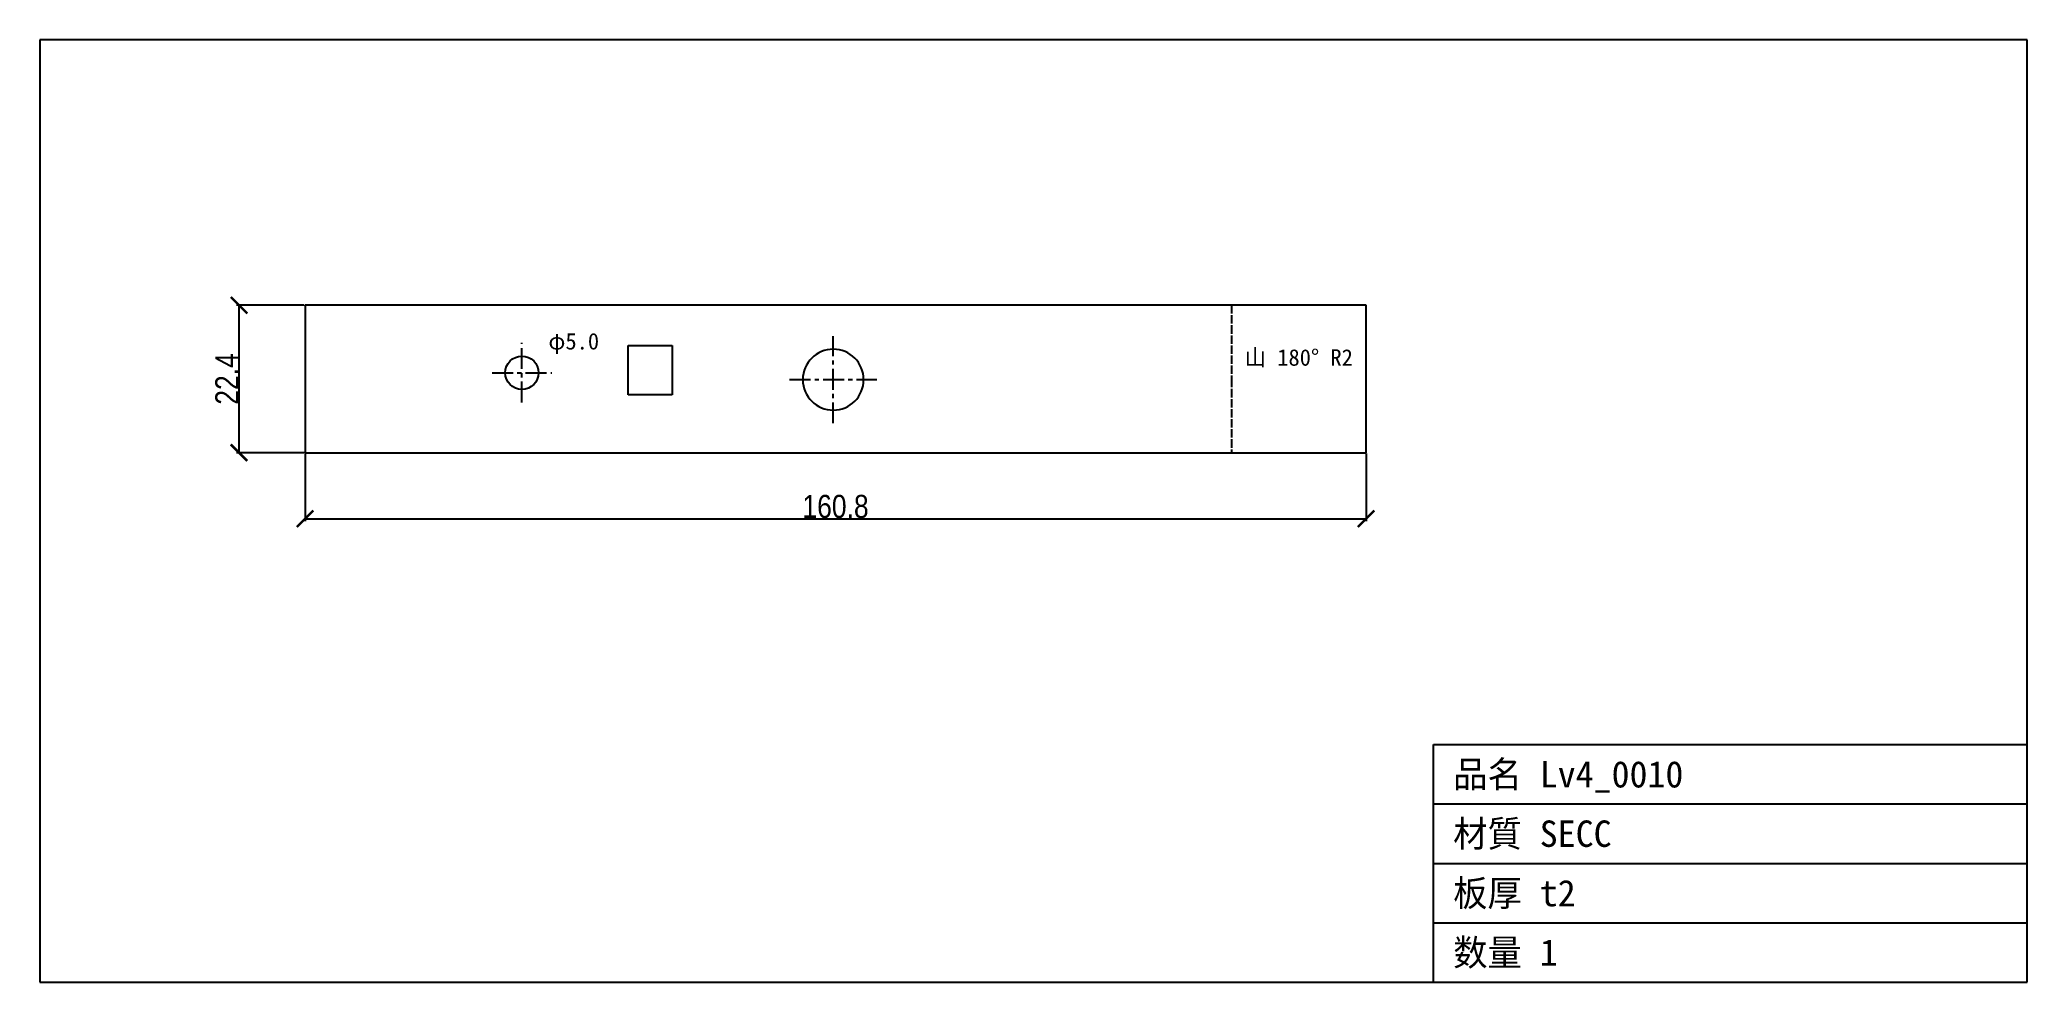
# Model space of a CAD drawing. Header units: millimetres. Extents: x -40 to 261, y -80 to 63.
import ezdxf

# ---------------------------------------------------------------- set-up
doc = ezdxf.new("R2010")
doc.units = ezdxf.units.MM
doc.linetypes.add('CENTER', pattern=[5.08, 3.175, -0.635, 0.635, -0.635])
doc.linetypes.add('DASHED', pattern=[1.524, 1.27, -0.254])
for name, color, linetype in [('12', 7, 'Continuous'), ('13', 7, 'Continuous'), ('14', 7, 'Continuous'), ('15', 7, 'Continuous'), ('19', 7, 'Continuous'), ('3', 7, 'Continuous')]:
    doc.layers.add(name, color=color, linetype=linetype)
doc.styles.add('OpenSansCondensed-Light', font='OpenSansCondensed-Light.ttf')
doc.dimstyles.new('EZDXF', dxfattribs={"dimtxt": 0.25, "dimasz": 0.175, "dimexe": 0.375, "dimexo": 0.125, "dimgap": 0.1, "dimtad": 1, "dimlfac": 100, "dimzin": 12, "dimdsep": 46, "dimtxsty": 'OpenSansCondensed-Light', "dimblk": 'ARCHTICK', "dimcen": 2.5, "dimazin": 3, "dimtfac": 0.5, "dimtmove": 2, "dimatfit": 3})

# ---------------------------------------------------------------- blocks, each defined once
blk = doc.blocks.new('_ARCHTICK')
at = {"color": 0, "linetype": 'BYBLOCK', "const_width": 0.15}
blk.add_lwpolyline([(-0.5, -0.5), (0.5, 0.5)], dxfattribs=at)

msp = doc.modelspace()

# ---------------------------------------------------------------- linework, layer by layer
at = {"layer": '12', "color": 1, "linetype": 'CENTER'}
for p, q in [((32.87, 7.61), (32.87, 16.64)), ((80.05, 4.46), (80.05, 17.68)), ((28.35, 12.12), (37.38, 12.12)), ((73.44, 11.07), (86.66, 11.07))]:
    msp.add_line(p, q, dxfattribs=at)
at = {"layer": '13', "color": 7, "linetype": 'CONTINUOUS'}
for p, q in [((261, 62.55), (-40.2, 62.55)), ((-40.2, 62.55), (-40.2, -80.2)), ((261, -80.2), (261, 62.55)), ((171, -80.2), (171, -44.2)), ((171, -44.2), (261, -44.2)), ((171, -53.2), (261, -53.2)), ((171, -62.2), (261, -62.2)), ((171, -71.2), (261, -71.2)), ((-40.2, -80.2), (261, -80.2))]:
    msp.add_line(p, q, dxfattribs=at)
at = {"layer": '19', "color": 1, "linetype": 'DASHED'}
for p, q in [((140.39, 22.35), (140.39, 11.18)), ((140.39, 11.18), (140.39, 0))]:
    msp.add_line(p, q, dxfattribs=at)
at = {"layer": '3', "color": 7, "linetype": 'CONTINUOUS'}
for p, q in [((0, 22.35), (0, 0)), ((160.8, 22.35), (0, 22.35)), ((160.8, 17.82), (160.8, 22.35)), ((48.99, 12.82), (48.99, 16.22)), ((48.99, 16.22), (55.65, 16.22)), ((55.65, 16.22), (55.65, 8.78)), ((160.8, 11.08), (160.8, 17.82)), ((48.99, 12.41), (48.98, 12.83)), ((48.99, 10.99), (48.99, 12.41)), ((48.99, 8.78), (48.99, 10.99)), ((160.8, 8.9), (160.8, 11.08)), ((55.65, 8.78), (48.99, 8.78)), ((160.8, 0), (160.8, 8.9)), ((0, 0), (160.8, 0))]:
    msp.add_line(p, q, dxfattribs=at)
msp.add_circle((32.87, 12.12), 2.52, dxfattribs=at)
for start, end in [(0, 180), (180, 0)]:
    msp.add_arc((80.05, 11.07), 4.61, start, end, dxfattribs=at)

# ---------------------------------------------------------------- texts
at = {"layer": '15', "color": 2}
for s, height, p in [('φ5.0', 2.5, (36.88, 15.64)), ('山 180° R2', 2.5, (142.39, 13.18)), ('品名 Lv4_0010', 4, (174, -50.7)), ('材質 SECC', 4, (174, -59.7)), ('板厚 t2', 4, (174, -68.7)), ('数量 1', 4, (174, -77.7))]:
    msp.add_text(s, height=height, dxfattribs=at).set_placement(p)

# ---------------------------------------------------------------- dimensions: what is measured, and where the dimension line sits
at = {"layer": '14', "color": 8}
msp.add_linear_dim(base=(-10, 0), p1=(0, 0), p2=(0, 22.3528), angle=90, dimstyle='EZDXF', override={"dimtxt": 3.5, "dimasz": 2.5, "dimdec": 1, "dimlfac": 1}, dxfattribs=at).render()
msp.add_linear_dim(base=(0, -10), p1=(0, 0), p2=(160.8, 0), dimstyle='EZDXF', override={"dimtxt": 3.5, "dimasz": 2.5, "dimdec": 1, "dimlfac": 1}, dxfattribs=at).render()

doc.saveas('drawing.dxf')
